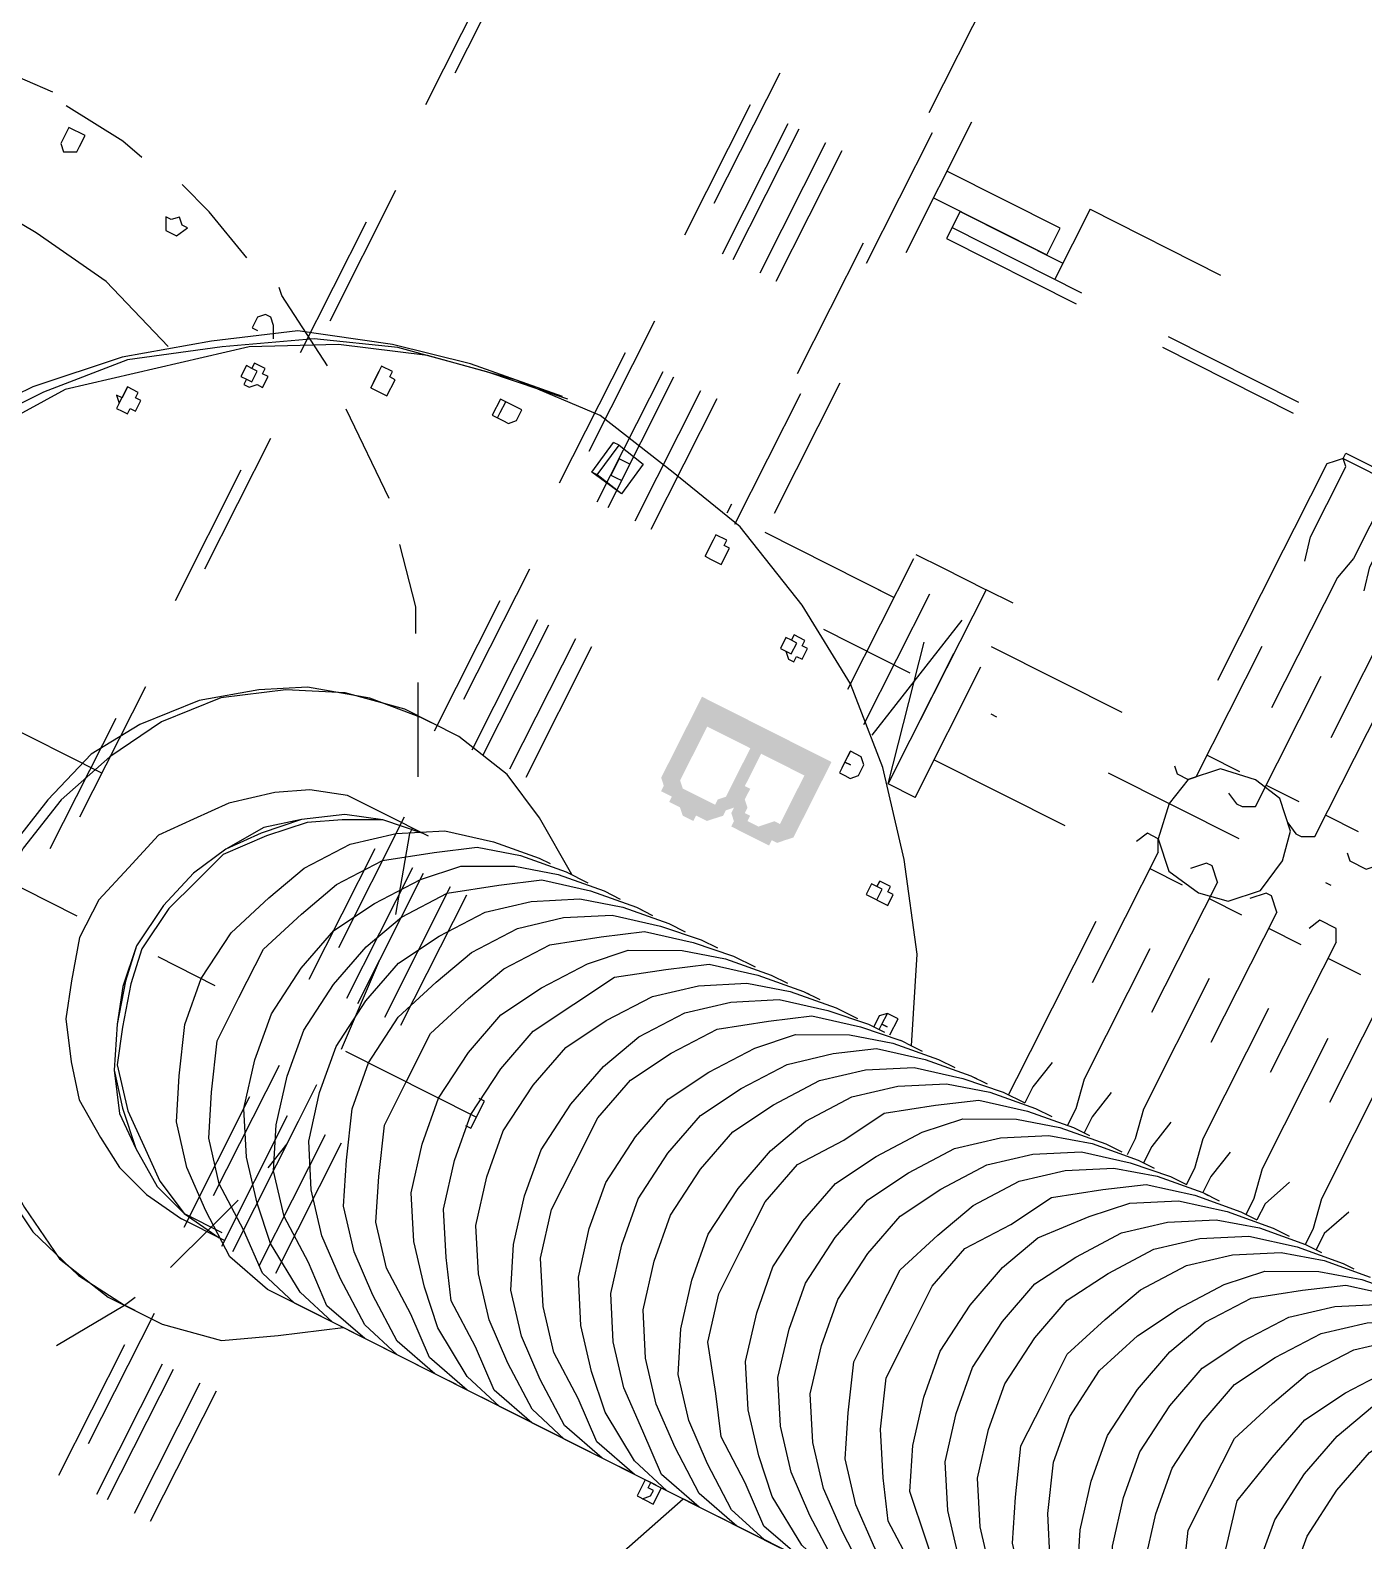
# Model space of a CAD drawing. Header units: metres. Extents: x 0 to 547597, y 0 to 1844684.
# Drawn here: x 543437.15 to 543438.062, y 1844542.806 to 1844543.84 of the extents above; entities that cross this region are included whole.
import ezdxf

# ---------------------------------------------------------------- set-up
doc = ezdxf.new("R2010")
doc.units = ezdxf.units.M
doc.linetypes.add('DASHED', pattern=[0.75, 0.5, -0.25])
doc.layers.add('5_Thep', color=4, linetype='Continuous')
doc.layers.add('TB220kVtuonglai', color=8, linetype='DASHED')

# ---------------------------------------------------------------- blocks, each defined once
blk = doc.blocks.new('MBA220-MB')
h = blk.add_hatch(color=1)
edge = h.paths.add_edge_path()
edge.add_line((-231.4, 1401.1), (-272.8, 1401.1))
edge.add_line((-272.8, 1401.1), (-272.8, 1301.9))
edge.add_line((-272.8, 1301.9), (-219, 1301.9))
edge.add_line((-219, 1301.9), (-214.9, 1301.9))
edge.add_line((-214.9, 1301.9), (-210.8, 1301.9))
edge.add_line((-210.8, 1301.9), (-206.6, 1306))
edge.add_line((-206.6, 1306), (-202.5, 1306))
edge.add_line((-202.5, 1306), (-202.5, 1310.1))
edge.add_line((-202.5, 1310.1), (-202.5, 1314.3))
edge.add_line((-202.5, 1314.3), (-256.2, 1314.3))
edge.add_line((-256.2, 1314.3), (-256.2, 1347.3))
edge.add_line((-256.2, 1347.3), (-202.5, 1347.3))
edge.add_line((-202.5, 1347.3), (-206.6, 1351.5))
edge.add_line((-206.6, 1351.5), (-210.8, 1351.5))
edge.add_line((-210.8, 1351.5), (-214.9, 1355.6))
edge.add_line((-214.9, 1355.6), (-210.8, 1355.6))
edge.add_line((-210.8, 1355.6), (-256.2, 1355.6))
edge.add_line((-256.2, 1355.6), (-256.2, 1388.7))
edge.add_line((-256.2, 1388.7), (-202.5, 1388.7))
edge.add_line((-202.5, 1388.7), (-206.6, 1388.7))
edge.add_line((-206.6, 1388.7), (-206.6, 1392.8))
edge.add_line((-206.6, 1392.8), (-210.8, 1396.9))
edge.add_line((-210.8, 1396.9), (-214.9, 1401.1))
edge.add_line((-214.9, 1401.1), (-223.2, 1401.1))
edge.add_line((-223.2, 1401.1), (-227.3, 1401.1))
for points in [[(-202.5, 1388.7), (-235.6, 1388.7), (-231.4, 1388.7), (-227.3, 1388.7), (-219, 1388.7), (-219, 1384.5), (-214.9, 1380.4), (-210.8, 1376.3), (-210.8, 1372.1), (-210.8, 1368), (-214.9, 1368), (-214.9, 1363.9), (-219, 1363.9), (-223.2, 1359.7), (-231.4, 1359.7), (-231.4, 1355.6), (-256.2, 1355.6), (-210.8, 1355.6), (-206.6, 1359.7), (-202.5, 1359.7), (-202.5, 1363.9), (-202.5, 1368), (-202.5, 1376.3), (-202.5, 1384.5)], [(-202.5, 1347.3), (-231.4, 1347.3), (-219, 1347.3), (-214.9, 1343.2), (-210.8, 1343.2), (-210.8, 1339.1), (-210.8, 1334.9), (-210.8, 1330.8), (-210.8, 1322.5), (-210.8, 1318.4), (-214.9, 1314.3), (-219, 1314.3), (-223.2, 1314.3), (-256.2, 1314.3), (-202.5, 1314.3), (-198.4, 1314.3), (-198.4, 1322.5), (-194.2, 1326.7), (-194.2, 1334.9), (-198.4, 1334.9), (-198.4, 1343.2)]]:
    blk.add_hatch(color=1).paths.add_polyline_path(points)
at = {"color": 1}
for points in [[(-619.9, 1620.1), (-619.9, 2835.2), (-615.8, 2835.2)], [(-619.9, 1620.1), (-619.9, 2835.2), (-615.8, 2835.2)], [(-615.8, 1620.1), (-615.8, 2835.2)], [(-615.8, 1620.1), (-615.8, 2835.2)], [(223.2, 2095.4), (223.2, 2062.3), (214.9, 2033.4), (194.2, 2004.5), (173.6, 1979.7), (148.8, 1959), (119.9, 1942.5), (86.8, 1934.2), (53.7, 1930.1), (16.5, 1934.2), (-16.5, 1942.5), (-45.5, 1959), (-74.4, 1979.7), (-95.1, 2004.5), (-111.6, 2033.4), (-119.9, 2062.3), (-124, 2095.4)], [(223.2, 2070.6), (223.2, 2037.5), (214.9, 2004.5), (194.2, 1979.7), (173.6, 1950.8), (148.8, 1930.1), (119.9, 1917.7), (86.8, 1909.4), (53.7, 1905.3), (16.5, 1909.4), (-16.5, 1917.7), (-45.5, 1930.1), (-74.4, 1950.8), (-95.1, 1979.7), (-111.6, 2004.5), (-119.9, 2037.5), (-124, 2070.6)], [(223.2, 2045.8), (223.2, 2012.7), (214.9, 1983.8), (194.2, 1950.8), (173.6, 1930.1), (148.8, 1909.4), (119.9, 1892.9), (86.8, 1884.6), (53.7, 1876.4), (16.5, 1884.6), (-16.5, 1892.9), (-45.5, 1909.4), (-74.4, 1930.1), (-95.1, 1950.8), (-111.6, 1983.8), (-119.9, 2012.7), (-124, 2045.8)], [(223.2, 2016.9), (223.2, 1983.8), (214.9, 1954.9), (194.2, 1926), (173.6, 1901.2), (148.8, 1880.5), (119.9, 1868.1), (86.8, 1855.7), (53.7, 1855.7), (16.5, 1855.7), (-16.5, 1868.1), (-45.5, 1880.5), (-74.4, 1901.2), (-95.1, 1926), (-111.6, 1954.9), (-119.9, 1983.8), (-124, 2016.9)], [(223.2, 1996.2), (223.2, 1963.2), (214.9, 1930.1), (194.2, 1901.2), (173.6, 1876.4), (148.8, 1855.7), (119.9, 1839.2), (86.8, 1830.9), (53.7, 1826.8), (16.5, 1830.9), (-16.5, 1839.2), (-45.5, 1855.7), (-74.4, 1876.4), (-95.1, 1901.2), (-111.6, 1930.1), (-119.9, 1963.2), (-124, 1996.2)], [(223.2, 1967.3), (223.2, 1934.2), (214.9, 1905.3), (194.2, 1876.4), (173.6, 1851.6), (148.8, 1830.9), (119.9, 1814.4), (86.8, 1806.1), (53.7, 1802), (16.5, 1806.1), (-16.5, 1814.4), (-45.5, 1830.9), (-74.4, 1851.6), (-95.1, 1876.4), (-111.6, 1905.3), (-119.9, 1934.2), (-124, 1967.3)], [(223.2, 1942.5), (223.2, 1909.4), (214.9, 1876.4), (194.2, 1851.6), (173.6, 1822.6), (148.8, 1802), (119.9, 1789.6), (86.8, 1781.3), (53.7, 1777.2), (16.5, 1781.3), (-16.5, 1789.6), (-45.5, 1802), (-74.4, 1822.6), (-95.1, 1851.6), (-111.6, 1876.4), (-119.9, 1909.4), (-124, 1942.5)], [(223.2, 1917.7), (223.2, 1884.6), (214.9, 1855.7), (194.2, 1822.6), (173.6, 1802), (148.8, 1781.3), (119.9, 1764.8), (86.8, 1752.4), (53.7, 1748.2), (16.5, 1752.4), (-16.5, 1764.8), (-45.5, 1781.3), (-74.4, 1802), (-95.1, 1822.6), (-111.6, 1855.7), (-119.9, 1884.6), (-124, 1917.7)], [(223.2, 1888.8), (223.2, 1855.7), (214.9, 1826.8), (194.2, 1797.8), (173.6, 1773), (148.8, 1752.4), (119.9, 1740), (86.8, 1727.6), (53.7, 1727.6), (16.5, 1727.6), (-16.5, 1740), (-45.5, 1752.4), (-74.4, 1773), (-95.1, 1797.8), (-111.6, 1826.8), (-119.9, 1855.7), (-124, 1888.8)], [(-124, 1868.1), (-124, 1876.4)], [(-124, 1868.1), (-124, 1868.1)], [(223.2, 1868.1), (223.2, 1835), (214.9, 1802), (194.2, 1773), (173.6, 1748.2), (148.8, 1727.6), (119.9, 1711), (86.8, 1702.8), (53.7, 1698.6), (16.5, 1702.8), (-16.5, 1711), (-45.5, 1727.6), (-74.4, 1748.2), (-95.1, 1773), (-111.6, 1802), (-119.9, 1835), (-124, 1868.1)], [(-318.2, 1855.7), (-157.1, 1855.7), (-136.4, 1847.4), (-124, 1847.4)], [(-124, 1839.2), (-124, 1851.6)], [(-124, 1839.2), (-124, 1843.3)], [(-124, 1839.2), (-136.4, 1839.2), (-157.1, 1835), (-318.2, 1835)], [(223.2, 1839.2), (223.2, 1806.1), (214.9, 1777.2), (194.2, 1748.2), (173.6, 1723.4), (148.8, 1702.8), (119.9, 1686.2), (86.8, 1678), (53.7, 1673.8), (16.5, 1678), (-16.5, 1686.2), (-45.5, 1702.8), (-74.4, 1723.4), (-95.1, 1748.2), (-111.6, 1777.2), (-119.9, 1806.1), (-124, 1839.2)], [(-124, 1814.4), (-124, 1826.8)], [(-318.2, 1810.2), (-157.1, 1810.2), (-136.4, 1802), (-124, 1802)], [(-318.2, 1810.2), (-157.1, 1810.2), (-136.4, 1802), (-124, 1802)], [(-124, 1814.4), (-124, 1814.4)], [(223.2, 1814.4), (223.2, 1781.3), (214.9, 1748.2), (194.2, 1719.3), (173.6, 1698.6), (148.8, 1673.8), (119.9, 1661.4), (86.8, 1653.2), (53.7, 1649), (16.5, 1653.2), (-16.5, 1661.4), (-45.5, 1673.8), (-74.4, 1698.6), (-95.1, 1719.3), (-111.6, 1748.2), (-119.9, 1781.3), (-124, 1814.4)], [(-124, 1789.6), (-124, 1802)], [(-124, 1793.7), (-136.4, 1793.7), (-157.1, 1789.6), (-318.2, 1789.6)], [(-124, 1793.7), (-136.4, 1793.7), (-157.1, 1789.6), (-318.2, 1789.6)], [(-305.8, 1764.8), (-305.8, 1789.6)], [(-305.8, 1764.8), (-305.8, 1789.6)], [(-124, 1789.6), (-124, 1793.7)], [(223.2, 1789.6), (223.2, 1756.5), (214.9, 1723.4), (194.2, 1698.6), (173.6, 1669.7), (148.8, 1653.2), (119.9, 1636.6), (86.8, 1624.2), (53.7, 1624.2), (16.5, 1624.2), (-16.5, 1632.5), (-45.5, 1653.2), (-74.4, 1669.7), (-95.1, 1698.6), (-111.6, 1723.4), (-119.9, 1756.5), (-124, 1789.6)], [(-124, 1760.6), (-124, 1773)], [(-607.5, 1748.2), (-557.9, 1748.2), (-541.4, 1744.1), (-376.1, 1744.1), (-372, 1748.2), (-372, 1760.6), (-376.1, 1764.8), (-541.4, 1764.8), (-557.9, 1760.6), (-607.5, 1760.6), (-611.7, 1756.5), (-615.8, 1752.4), (-611.7, 1748.2), (-607.5, 1748.2)], [(-607.5, 1748.2), (-557.9, 1748.2), (-541.4, 1744.1), (-376.1, 1744.1), (-372, 1748.2), (-372, 1760.6), (-376.1, 1764.8), (-541.4, 1764.8), (-557.9, 1760.6), (-607.5, 1760.6), (-611.7, 1756.5), (-615.8, 1752.4), (-611.7, 1748.2), (-607.5, 1748.2)], [(-318.2, 1764.8), (-326.5, 1760.6), (-326.5, 1748.2), (-318.2, 1744.1)], [(-318.2, 1764.8), (-326.5, 1760.6), (-326.5, 1748.2), (-318.2, 1744.1)], [(-318.2, 1764.8), (-157.1, 1764.8), (-136.4, 1760.6), (-124, 1760.6)], [(-318.2, 1764.8), (-157.1, 1764.8), (-136.4, 1760.6), (-124, 1760.6)], [(-124, 1760.6), (-124, 1764.8)], [(223.2, 1760.6), (223.2, 1727.6), (214.9, 1698.6), (194.2, 1669.7), (173.6, 1644.9), (148.8, 1624.2), (119.9, 1611.8), (86.8, 1599.5), (53.7, 1599.5), (16.5, 1599.5), (-16.5, 1611.8), (-45.5, 1624.2), (-74.4, 1644.9), (-95.1, 1669.7), (-111.6, 1698.6), (-119.9, 1727.6), (-124, 1760.6)], [(-124, 1748.2), (-136.4, 1748.2), (-157.1, 1744.1), (-318.2, 1744.1)], [(-124, 1748.2), (-136.4, 1748.2), (-157.1, 1744.1), (-318.2, 1744.1)], [(-124, 1735.8), (-124, 1748.2)], [(-392.6, 1719.3), (-392.6, 1744.1)], [(-392.6, 1719.3), (-392.6, 1744.1)], [(-351.3, 1740), (-351.3, 1744.1)], [(-305.8, 1719.3), (-305.8, 1744.1)], [(-305.8, 1719.3), (-305.8, 1744.1)], [(-124, 1735.8), (-124, 1740)], [(223.2, 1735.8), (223.2, 1706.9), (214.9, 1673.8), (194.2, 1644.9), (173.6, 1620.1), (148.8, 1599.5), (119.9, 1582.9), (86.8, 1574.7), (53.7, 1570.5), (16.5, 1574.7), (-16.5, 1582.9), (-45.5, 1599.5), (-74.4, 1620.1), (-95.1, 1644.9), (-111.6, 1673.8), (-119.9, 1706.9), (-124, 1735.8)], [(-607.5, 1702.8), (-557.9, 1702.8), (-541.4, 1698.6), (-376.1, 1698.6), (-372, 1706.9), (-372, 1711), (-376.1, 1719.3), (-541.4, 1719.3), (-557.9, 1715.2), (-607.5, 1715.2), (-611.7, 1711), (-615.8, 1706.9), (-611.7, 1706.9), (-607.5, 1702.8)], [(-607.5, 1702.8), (-557.9, 1702.8), (-541.4, 1698.6), (-376.1, 1698.6), (-372, 1706.9), (-372, 1711), (-376.1, 1719.3), (-541.4, 1719.3), (-557.9, 1715.2), (-607.5, 1715.2), (-611.7, 1711), (-615.8, 1706.9), (-611.7, 1706.9), (-607.5, 1702.8)], [(-318.2, 1719.3), (-326.5, 1711), (-326.5, 1706.9), (-318.2, 1698.6)], [(-318.2, 1719.3), (-326.5, 1711), (-326.5, 1706.9), (-318.2, 1698.6)], [(-318.2, 1719.3), (-157.1, 1719.3), (-136.4, 1715.2), (-124, 1715.2)], [(-318.2, 1719.3), (-157.1, 1719.3), (-136.4, 1715.2), (-124, 1715.2)], [(-124, 1711), (-124, 1723.4)], [(-305.8, 1665.6), (-310, 1686.2), (-326.5, 1702.8), (-351.3, 1706.9), (-372, 1702.8), (-388.5, 1686.2), (-392.6, 1665.6), (-388.5, 1640.8), (-372, 1624.2), (-351.3, 1620.1), (-326.5, 1624.2), (-310, 1640.8), (-305.8, 1665.6)], [(-124, 1711), (-124, 1715.2)], [(223.2, 1711), (223.2, 1678), (214.9, 1649), (194.2, 1620.1), (173.6, 1595.3), (148.8, 1574.7), (119.9, 1558.1), (86.8, 1549.9), (53.7, 1545.7), (16.5, 1549.9), (-16.5, 1558.1), (-45.5, 1574.7), (-74.4, 1595.3), (-95.1, 1620.1), (-111.6, 1649), (-119.9, 1678), (-124, 1711)], [(-392.6, 1673.8), (-392.6, 1698.6)], [(-392.6, 1673.8), (-392.6, 1698.6)], [(-124, 1702.8), (-136.4, 1702.8), (-157.1, 1698.6), (-318.2, 1698.6)], [(-124, 1702.8), (-136.4, 1702.8), (-157.1, 1698.6), (-318.2, 1698.6)], [(-305.8, 1673.8), (-305.8, 1698.6)], [(-305.8, 1673.8), (-305.8, 1698.6)], [(-124, 1686.2), (-124, 1698.6)], [(-124, 1686.2), (-124, 1686.2)], [(223.2, 1686.2), (223.2, 1653.2), (214.9, 1624.2), (194.2, 1591.2), (173.6, 1570.5), (148.8, 1549.9), (119.9, 1533.3), (86.8, 1525.1), (53.7, 1520.9), (16.5, 1525.1), (-16.5, 1533.3), (-45.5, 1549.9), (-74.4, 1570.5), (-95.1, 1591.2), (-111.6, 1624.2), (-119.9, 1653.2), (-124, 1686.2)], [(-607.5, 1657.3), (-557.9, 1657.3), (-541.4, 1653.2), (-376.1, 1653.2), (-372, 1661.4), (-372, 1665.6), (-376.1, 1673.8), (-541.4, 1673.8), (-557.9, 1669.7), (-607.5, 1669.7), (-611.7, 1665.6), (-615.8, 1665.6), (-611.7, 1661.4), (-607.5, 1657.3)], [(-607.5, 1657.3), (-557.9, 1657.3), (-541.4, 1653.2), (-376.1, 1653.2), (-372, 1661.4), (-372, 1665.6), (-376.1, 1673.8), (-541.4, 1673.8), (-557.9, 1669.7), (-607.5, 1669.7), (-611.7, 1665.6), (-615.8, 1665.6), (-611.7, 1661.4), (-607.5, 1657.3)], [(-351.3, 1673.8), (-351.3, 1549.9)], [(-318.2, 1673.8), (-326.5, 1665.6), (-326.5, 1661.4), (-318.2, 1653.2)], [(-318.2, 1673.8), (-326.5, 1665.6), (-326.5, 1661.4), (-318.2, 1653.2)], [(-318.2, 1673.8), (-157.1, 1673.8), (-136.4, 1669.7), (-124, 1669.7)], [(-318.2, 1673.8), (-157.1, 1673.8), (-136.4, 1669.7), (-124, 1669.7)], [(-124, 1661.4), (-124, 1673.8)], [(-124, 1661.4), (-124, 1665.6)], [(-124, 1657.3), (-136.4, 1657.3), (-157.1, 1653.2), (-318.2, 1653.2)], [(-124, 1657.3), (-136.4, 1657.3), (-157.1, 1653.2), (-318.2, 1653.2)], [(223.2, 1661.4), (223.2, 1628.4), (214.9, 1595.3), (194.2, 1570.5), (173.6, 1541.6), (148.8, 1525.1), (119.9, 1504.4), (86.8, 1496.1), (53.7, 1496.1), (16.5, 1496.1), (-16.5, 1504.4), (-45.5, 1525.1), (-74.4, 1541.6), (-95.1, 1570.5), (-111.6, 1595.3), (-119.9, 1628.4), (-124, 1661.4)], [(-392.6, 1628.4), (-392.6, 1653.2)], [(-392.6, 1628.4), (-392.6, 1653.2)], [(-305.8, 1628.4), (-305.8, 1653.2)], [(-305.8, 1628.4), (-305.8, 1653.2)], [(-124, 1632.5), (-124, 1644.9)], [(-124, 1632.5), (-124, 1636.6)], [(-607.5, 1611.8), (-557.9, 1611.8), (-541.4, 1611.8), (-376.1, 1611.8), (-372, 1616), (-372, 1624.2), (-376.1, 1628.4), (-541.4, 1628.4), (-557.9, 1624.2), (-607.5, 1624.2), (-611.7, 1624.2), (-615.8, 1620.1), (-611.7, 1616), (-607.5, 1611.8)], [(-607.5, 1611.8), (-557.9, 1611.8), (-541.4, 1611.8), (-376.1, 1611.8), (-372, 1616), (-372, 1624.2), (-376.1, 1628.4), (-541.4, 1628.4), (-557.9, 1624.2), (-607.5, 1624.2), (-611.7, 1624.2), (-615.8, 1620.1), (-611.7, 1616), (-607.5, 1611.8)], [(-318.2, 1628.4), (-326.5, 1624.2), (-326.5, 1616), (-318.2, 1611.8)], [(-318.2, 1628.4), (-326.5, 1624.2), (-326.5, 1616), (-318.2, 1611.8)], [(-318.2, 1628.4), (-157.1, 1628.4), (-136.4, 1624.2), (-124, 1624.2)], [(-318.2, 1628.4), (-157.1, 1628.4), (-136.4, 1624.2), (-124, 1624.2)], [(223.2, 1632.5), (223.2, 1599.5), (214.9, 1570.5), (194.2, 1541.6), (173.6, 1516.8), (148.8, 1496.1), (119.9, 1483.7), (86.8, 1475.5), (53.7, 1471.3), (16.5, 1475.5), (-16.5, 1483.7), (-45.5, 1496.1), (-74.4, 1516.8), (-95.1, 1541.6), (-111.6, 1570.5), (-119.9, 1599.5), (-124, 1632.5)], [(-124, 1607.7), (-124, 1624.2)], [(-615.8, 1620.1), (-619.9, 1620.1)], [(-615.8, 1620.1), (-619.9, 1620.1)], [(-392.6, 1463.1), (-392.6, 1611.8)], [(-392.6, 1463.1), (-392.6, 1611.8)], [(-124, 1611.8), (-136.4, 1611.8), (-157.1, 1611.8), (-318.2, 1611.8)], [(-124, 1611.8), (-136.4, 1611.8), (-157.1, 1611.8), (-318.2, 1611.8)], [(-305.8, 1463.1), (-305.8, 1611.8)], [(-305.8, 1463.1), (-305.8, 1611.8)], [(-124, 1607.7), (-124, 1611.8)], [(223.2, 1607.7), (223.2, 1578.8), (214.9, 1545.7), (194.2, 1516.8), (173.6, 1492), (148.8, 1471.3), (119.9, 1454.8), (86.8, 1446.5), (53.7, 1442.4), (16.5, 1446.5), (-16.5, 1454.8), (-45.5, 1471.3), (-74.4, 1492), (-95.1, 1516.8), (-111.6, 1545.7), (-119.9, 1578.8), (-124, 1607.7)], [(223.2, 1537.5), (223.2, 1611.8)], [(223.2, 1537.5), (223.2, 1611.8)], [(-636.5, 1475.5), (-636.5, 1599.5)], [(-628.2, 1475.5), (-628.2, 1599.5)], [(-124, 1582.9), (-124, 1595.3)], [(223.2, 1595.3), (223.2, 1582.9)], [(-124, 1582.9), (-124, 1587.1)], [(223.2, 1582.9), (223.2, 1549.9), (214.9, 1516.8), (194.2, 1492), (173.6, 1467.2), (148.8, 1446.5), (119.9, 1430), (86.8, 1421.7), (53.7, 1417.6), (16.5, 1421.7), (-16.5, 1430), (-45.5, 1446.5), (-74.4, 1467.2), (-95.1, 1492), (-111.6, 1516.8), (-119.9, 1549.9), (-124, 1582.9)], [(-124, 1558.1), (-124, 1570.5)], [(223.2, 1570.5), (223.2, 1558.1)], [(-124, 1558.1), (-124, 1558.1)], [(223.2, 1558.1), (223.2, 1525.1), (214.9, 1496.1), (194.2, 1463.1), (173.6, 1442.4), (148.8, 1421.7), (119.9, 1405.2), (86.8, 1396.9), (53.7, 1392.8), (16.5, 1396.9), (-16.5, 1405.2), (-45.5, 1421.7), (-74.4, 1442.4), (-95.1, 1463.1), (-111.6, 1496.1), (-119.9, 1525.1), (-124, 1558.1)], [(-690.2, 1388.7), (-690.2, 1545.7)], [(-124, 1533.3), (-124, 1545.7)], [(223.2, 1545.7), (223.2, 1529.2)], [(-124, 1537.5), (-181.8, 1512.7), (-235.6, 1475.5), (-285.2, 1434.1), (-326.5, 1388.7), (-359.6, 1334.9), (-388.5, 1272.9), (-400.9, 1215.1), (-413.3, 1153.1), (-409.2, 1091.1), (-396.8, 1029.1), (-376.1, 971.2), (-347.2, 917.5), (-305.8, 867.9), (-264.5, 818.3), (-210.8, 781.1), (-157.1, 752.2), (-95.1, 727.4), (-28.9, 706.7), (33.1, 702.6)], [(-124, 1533.3), (-124, 1529.2)], [(66.1, 702.6), (132.3, 706.7), (198.4, 727.4), (256.2, 752.2), (314.1, 781.1), (367.8, 818.3), (413.3, 867.9), (446.4, 917.5), (479.4, 971.2), (500.1, 1029.1), (512.5, 1091.1), (512.5, 1153.1), (504.2, 1215.1), (491.8, 1272.9), (462.9, 1334.9), (429.8, 1388.7), (388.5, 1434.1), (338.9, 1475.5), (285.2, 1512.7), (223.2, 1537.5)], [(-124, 1520.9), (-136.4, 1520.9), (-136.4, 1512.7), (-132.3, 1508.5), (-124, 1508.5)], [(223.2, 1529.2), (223.2, 1500.3), (214.9, 1467.2), (194.2, 1442.4), (173.6, 1413.5), (148.8, 1392.8), (119.9, 1376.3), (86.8, 1368), (53.7, 1368), (16.5, 1368), (-16.5, 1376.3), (-45.5, 1392.8), (-74.4, 1413.5), (-95.1, 1442.4), (-111.6, 1467.2), (-119.9, 1500.3), (-124, 1529.2)], [(223.2, 1508.5), (235.6, 1508.5), (235.6, 1520.9), (223.2, 1520.9)], [(-124, 1512.7), (-128.1, 1512.7), (-128.1, 1516.8), (-128.1, 1516.8), (-128.1, 1512.7), (-136.4, 1512.7)], [(-124, 1512.7), (-128.1, 1512.7), (-128.1, 1516.8), (-128.1, 1516.8), (-128.1, 1512.7), (-136.4, 1512.7)], [(-124, 1504.4), (-124, 1516.8)], [(235.6, 1512.7), (235.6, 1512.7), (231.4, 1516.8), (227.3, 1516.8), (227.3, 1512.7), (223.2, 1512.7)], [(235.6, 1512.7), (235.6, 1512.7), (231.4, 1516.8), (227.3, 1516.8), (227.3, 1512.7), (223.2, 1512.7)], [(223.2, 1516.8), (223.2, 1504.4)], [(-124, 1504.4), (-124, 1508.5)], [(223.2, 1504.4), (223.2, 1475.5), (214.9, 1442.4), (194.2, 1413.5), (173.6, 1388.7), (148.8, 1368), (119.9, 1355.6), (86.8, 1347.3), (53.7, 1343.2), (16.5, 1347.3), (-16.5, 1355.6), (-45.5, 1368), (-74.4, 1388.7), (-95.1, 1413.5), (-111.6, 1442.4), (-119.9, 1475.5), (-124, 1504.4)], [(-124, 1479.6), (-124, 1496.1)], [(223.2, 1496.1), (223.2, 1479.6)], [(-351.3, 1483.7), (-351.3, 1487.9)], [(-202.5, 1475.5), (-202.5, 1475.5), (-202.5, 1475.5), (-202.5, 1479.6), (-210.8, 1479.6), (-210.8, 1475.5), (-214.9, 1475.5), (-214.9, 1467.2), (-210.8, 1467.2), (-210.8, 1463.1), (-202.5, 1463.1), (-202.5, 1467.2), (-202.5, 1467.2), (-202.5, 1475.5)], [(-124, 1479.6), (-124, 1483.7)], [(223.2, 1479.6), (223.2, 1446.5), (214.9, 1417.6), (194.2, 1388.7), (173.6, 1363.9), (148.8, 1343.2), (119.9, 1326.7), (86.8, 1318.4), (53.7, 1314.3), (16.5, 1318.4), (-16.5, 1326.7), (-45.5, 1343.2), (-74.4, 1363.9), (-95.1, 1388.7), (-111.6, 1417.6), (-119.9, 1446.5), (-124, 1479.6)], [(-202.5, 1467.2), (-202.5, 1467.2), (-202.5, 1471.3), (-210.8, 1471.3), (-210.8, 1467.2), (-214.9, 1467.2)], [(-202.5, 1467.2), (-202.5, 1467.2), (-202.5, 1471.3), (-210.8, 1471.3), (-210.8, 1467.2), (-214.9, 1467.2)], [(-276.9, 1463.1), (-276.9, 1442.4), (-425.7, 1442.4)], [(-276.9, 1463.1), (-425.7, 1463.1), (-425.7, 1442.4), (-276.9, 1442.4)], [(-276.9, 1463.1), (-276.9, 1442.4), (-425.7, 1442.4)], [(-276.9, 1463.1), (-425.7, 1463.1), (-425.7, 1442.4), (-276.9, 1442.4)], [(-124, 1454.8), (-124, 1467.2)], [(-124, 1454.8), (-124, 1458.9)], [(223.2, 1467.2), (223.2, 1454.8)], [(223.2, 1454.8), (223.2, 1421.7), (214.9, 1388.7), (194.2, 1363.9), (173.6, 1334.9), (148.8, 1318.4), (119.9, 1301.9), (86.8, 1293.6), (53.7, 1289.5), (16.5, 1293.6), (-16.5, 1301.9), (-45.5, 1318.4), (-74.4, 1334.9), (-95.1, 1363.9), (-111.6, 1388.7), (-119.9, 1421.7), (-124, 1454.8)], [(-301.7, 1417.6), (-425.7, 1442.4)], [(-305.8, 1409.3), (-425.7, 1409.3), (-425.7, 1442.4), (-276.9, 1442.4), (-425.7, 1409.3)], [(-301.7, 1417.6), (-425.7, 1442.4)], [(-305.8, 1409.3), (-425.7, 1409.3), (-425.7, 1442.4), (-276.9, 1442.4), (-425.7, 1409.3)], [(-124, 1430), (-124, 1442.4)], [(223.2, 1442.4), (223.2, 1430)], [(-124, 1430), (-124, 1430)], [(223.2, 1430), (223.2, 1396.9), (214.9, 1368), (194.2, 1334.9), (173.6, 1314.3), (148.8, 1293.6), (119.9, 1277.1), (86.8, 1268.8), (53.7, 1264.7), (16.5, 1268.8), (-16.5, 1277.1), (-45.5, 1293.6), (-74.4, 1314.3), (-95.1, 1334.9), (-111.6, 1368), (-119.9, 1396.9), (-124, 1430)], [(-351.3, 1421.7), (-351.3, 1355.6)], [(-268.6, 1413.5), (-268.6, 1417.6), (-272.8, 1421.7), (-281, 1421.7), (-285.2, 1417.6), (-285.2, 1409.3), (-281, 1409.3), (-281, 1409.3), (-272.8, 1409.3), (-268.6, 1409.3), (-268.6, 1413.5)], [(-124, 1401.1), (-124, 1417.6)], [(223.2, 1417.6), (223.2, 1401.1)], [(-636.5, 1310.1), (-636.5, 1409.3)], [(-628.2, 1310.1), (-628.2, 1409.3)], [(-425.7, 1388.7), (-425.7, 1409.3)], [(-425.7, 1388.7), (-425.7, 1409.3)], [(-272.8, 1409.3), (-276.9, 1409.3), (-276.9, 1413.5), (-276.9, 1413.5), (-276.9, 1409.3), (-285.2, 1409.3)], [(-272.8, 1409.3), (-276.9, 1409.3), (-276.9, 1413.5), (-276.9, 1413.5), (-276.9, 1409.3), (-285.2, 1409.3)], [(-124, 1401.1), (-124, 1405.2)], [(223.2, 1401.1), (223.2, 1372.1), (214.9, 1339.1), (194.2, 1314.3), (173.6, 1285.3), (148.8, 1264.7), (119.9, 1252.3), (86.8, 1239.9), (53.7, 1239.9), (16.5, 1239.9), (-16.5, 1252.3), (-45.5, 1264.7), (-74.4, 1285.3), (-95.1, 1314.3), (-111.6, 1339.1), (-119.9, 1372.1), (-124, 1401.1)], [(-690.2, 1388.7), (-636.5, 1388.7)], [(-648.9, 1310.1), (-648.9, 1388.7)], [(-322.4, 1388.7), (-425.7, 1388.7)], [(-322.4, 1388.7), (-425.7, 1388.7)], [(-392.6, 1368), (-392.6, 1388.7)], [(-392.6, 1289.5), (-392.6, 1388.7)], [(-124, 1376.3), (-124, 1388.7)], [(223.2, 1388.7), (223.2, 1376.3)], [(-648.9, 1289.5), (-648.9, 1376.3), (-669.5, 1376.3), (-669.5, 1289.5)], [(-124, 1376.3), (-124, 1380.4)], [(223.2, 1376.3), (223.2, 1347.3), (214.9, 1314.3), (194.2, 1285.3), (173.6, 1260.5), (148.8, 1239.9), (119.9, 1227.5), (86.8, 1215.1), (53.7, 1211), (16.5, 1215.1), (-16.5, 1227.5), (-45.5, 1239.9), (-74.4, 1260.5), (-95.1, 1285.3), (-111.6, 1314.3), (-119.9, 1347.3), (-124, 1376.3)], [(-124, 1351.5), (-124, 1363.9)], [(-124, 1351.5), (-124, 1355.6)], [(223.2, 1363.9), (223.2, 1351.5)], [(-322.4, 1347.3), (-326.5, 1347.3), (-326.5, 1351.5), (-334.8, 1351.5), (-334.8, 1347.3), (-338.9, 1347.3), (-338.9, 1339.1), (-334.8, 1339.1), (-334.8, 1334.9), (-326.5, 1334.9), (-326.5, 1339.1), (-322.4, 1343.2), (-322.4, 1347.3)], [(223.2, 1351.5), (223.2, 1318.4), (214.9, 1289.5), (194.2, 1260.5), (173.6, 1235.8), (148.8, 1215.1), (119.9, 1198.6), (86.8, 1190.3), (53.7, 1186.2), (16.5, 1190.3), (-16.5, 1198.6), (-45.5, 1215.1), (-74.4, 1235.8), (-95.1, 1260.5), (-111.6, 1289.5), (-119.9, 1318.4), (-124, 1351.5)], [(-326.5, 1339.1), (-326.5, 1343.2), (-334.8, 1343.2), (-334.8, 1339.1), (-338.9, 1339.1)], [(-326.5, 1339.1), (-326.5, 1343.2), (-334.8, 1343.2), (-334.8, 1339.1), (-338.9, 1339.1)], [(-124, 1326.7), (-124, 1339.1)], [(223.2, 1339.1), (223.2, 1326.7)], [(-124, 1326.7), (-124, 1330.8)], [(223.2, 1326.7), (223.2, 1293.6), (214.9, 1260.5), (194.2, 1235.8), (173.6, 1206.8), (148.8, 1186.2), (119.9, 1173.8), (86.8, 1165.5), (53.7, 1161.4), (16.5, 1165.5), (-16.5, 1173.8), (-45.5, 1186.2), (-74.4, 1206.8), (-95.1, 1235.8), (-111.6, 1260.5), (-119.9, 1293.6), (-124, 1326.7)], [(-124, 1301.9), (-124, 1314.3)], [(223.2, 1314.3), (223.2, 1301.9)], [(-648.9, 1310.1), (-628.2, 1310.1)], [(-124, 1301.9), (-124, 1301.9)], [(223.2, 1301.9), (223.2, 1268.8), (214.9, 1239.9), (194.2, 1206.8), (173.6, 1186.2), (148.8, 1165.5), (119.9, 1149), (86.8, 1140.7), (53.7, 1136.6), (16.5, 1140.7), (-16.5, 1149), (-45.5, 1165.5), (-74.4, 1186.2), (-95.1, 1206.8), (-111.6, 1239.9), (-119.9, 1268.8), (-124, 1301.9)], [(62, 1289.5), (62, 1293.6), (41.3, 1293.6), (41.3, 1289.5)], [(53.7, 1293.6), (53.7, 1049.8)], [(-1706.9, 1289.5), (-380.2, 1289.5)], [(-124, 1272.9), (-124, 1289.5)], [(223.2, 1289.5), (223.2, 1272.9)], [(-359.6, 1264.7), (-359.6, 1272.9), (-372, 1272.9), (-372, 1268.8), (-376.1, 1268.8), (-376.1, 1260.5), (-372, 1260.5), (-359.6, 1260.5), (-359.6, 1264.7)], [(-124, 1277.1), (-148.8, 1239.9), (-165.3, 1206.8), (-173.6, 1165.5), (-173.6, 1124.2), (-165.3, 1082.8), (-148.8, 1045.6), (-124, 1008.4), (-90.9, 979.5), (-53.7, 958.8), (-12.4, 942.3), (28.9, 934), (74.4, 934), (115.7, 942.3), (157.1, 958.8), (194.2, 979.5), (223.2, 1008.4), (248, 1045.6), (268.6, 1082.8), (276.9, 1124.2), (276.9, 1165.5), (268.6, 1206.8), (248, 1239.9), (223.2, 1277.1)], [(-124, 1272.9), (-124, 1277.1)], [(223.2, 1272.9), (223.2, 1239.9), (214.9, 1211), (194.2, 1186.2), (173.6, 1157.2), (148.8, 1136.6), (119.9, 1124.2), (86.8, 1111.8), (53.7, 1111.8), (16.5, 1111.8), (-16.5, 1124.2), (-45.5, 1136.6), (-74.4, 1157.2), (-95.1, 1186.2), (-111.6, 1211), (-119.9, 1239.9), (-124, 1272.9)], [(-388.5, 1268.8), (-1591.2, 1268.8)], [(-1599.5, 1260.5), (-392.6, 1260.5)], [(-359.6, 1260.5), (-363.7, 1260.5), (-372, 1260.5), (-372, 1260.5)], [(-359.6, 1260.5), (-363.7, 1260.5), (-372, 1260.5), (-372, 1260.5)], [(-124, 1252.3), (-124, 1260.5)], [(-124, 1252.3), (-124, 1252.3)], [(223.2, 1252.3), (223.2, 1219.2), (214.9, 1186.2), (194.2, 1157.2), (173.6, 1132.4), (148.8, 1111.8), (119.9, 1099.4), (86.8, 1087), (53.7, 1082.8), (16.5, 1087), (-16.5, 1099.4), (-45.5, 1111.8), (-74.4, 1132.4), (-95.1, 1157.2), (-111.6, 1186.2), (-119.9, 1219.2), (-124, 1252.3)], [(223.2, 1260.5), (223.2, 1252.3)], [(-549.7, 1219.2), (-677.8, 1219.2)], [(-359.6, 1219.2), (-487.7, 1219.2)], [(-169.5, 1219.2), (-297.6, 1219.2)], [(20.7, 1219.2), (-107.5, 1219.2)], [(210.8, 1219.2), (82.7, 1219.2)], [(400.9, 1219.2), (272.8, 1219.2)], [(-549.7, 1206.8), (-677.8, 1206.8)], [(-359.6, 1206.8), (-487.7, 1206.8)], [(-169.5, 1206.8), (-297.6, 1206.8)], [(20.7, 1206.8), (-107.5, 1206.8)], [(210.8, 1206.8), (82.7, 1206.8)], [(400.9, 1206.8), (272.8, 1206.8)], [(-400.9, 1173.8), (-396.8, 1194.4), (-372, 1190.3), (-376.1, 1169.6)], [(-372, 1190.3), (-376.1, 1165.5), (-400.9, 1169.6)], [(53.7, 1190.3), (-12.4, 1186.2)], [(-549.7, 1186.2), (-677.8, 1186.2)], [(-359.6, 1186.2), (-487.7, 1186.2)], [(-380.2, 1182), (-380.2, 1186.2), (-384.4, 1186.2), (-392.6, 1186.2), (-392.6, 1186.2), (-392.6, 1186.2), (-392.6, 1182)], [(-380.2, 1182), (-380.2, 1186.2), (-384.4, 1186.2), (-392.6, 1186.2), (-392.6, 1186.2), (-392.6, 1186.2), (-392.6, 1182)], [(-380.2, 1182), (-380.2, 1186.2), (-380.2, 1186.2), (-380.2, 1186.2), (-392.6, 1186.2), (-392.6, 1186.2), (-392.6, 1177.9), (-392.6, 1177.9), (-380.2, 1177.9), (-380.2, 1177.9), (-380.2, 1177.9), (-380.2, 1182)], [(-169.5, 1186.2), (-297.6, 1186.2)], [(20.7, 1186.2), (-107.5, 1186.2)], [(-45.5, 1182), (-99.2, 1165.5), (-103.3, 1165.5)], [(148.8, 1182), (128.1, 1186.2), (82.7, 1186.2)], [(210.8, 1186.2), (82.7, 1186.2)], [(400.9, 1186.2), (272.8, 1186.2)], [(-549.7, 1177.9), (-677.8, 1177.9)], [(-359.6, 1177.9), (-487.7, 1177.9)], [(-376.1, 1169.6), (-400.9, 1173.8), (-400.9, 1169.6)], [(-380.2, 1177.9), (-380.2, 1177.9), (-392.6, 1177.9), (-392.6, 1177.9)], [(-380.2, 1177.9), (-380.2, 1177.9), (-392.6, 1177.9), (-392.6, 1177.9)], [(-376.1, 1169.6), (-376.1, 1165.5)], [(-169.5, 1177.9), (-297.6, 1177.9)], [(20.7, 1177.9), (-107.5, 1177.9)], [(-103.3, 1177.9), (-103.3, 1144.8)], [(-103.3, 1173.8), (-99.2, 1144.8), (-86.8, 1120), (-74.4, 1099.4), (-53.7, 1078.7), (-28.9, 1058), (-4.1, 1049.8), (20.7, 1041.5), (53.7, 1037.4), (78.5, 1041.5), (107.5, 1049.8), (132.3, 1058), (157.1, 1078.7), (173.6, 1099.4), (190.1, 1120), (202.5, 1144.8), (202.5, 1173.8)], [(-103.3, 1173.8), (-99.2, 1144.8), (-90.9, 1120), (-74.4, 1095.2), (-53.7, 1074.6), (-33.1, 1058), (-8.3, 1045.6), (20.7, 1037.4), (53.7, 1033.2), (78.5, 1037.4), (107.5, 1045.6), (136.4, 1058), (157.1, 1074.6), (177.7, 1095.2), (194.2, 1120), (202.5, 1144.8), (206.6, 1173.8)], [(-103.3, 1173.8), (-99.2, 1144.8), (-90.9, 1120), (-74.4, 1095.2), (-57.9, 1074.6), (-33.1, 1058), (-8.3, 1045.6), (20.7, 1037.4), (53.7, 1033.2), (82.7, 1037.4), (107.5, 1045.6), (136.4, 1058), (161.2, 1074.6), (177.7, 1095.2), (194.2, 1120), (202.5, 1144.8), (206.6, 1173.8)], [(210.8, 1177.9), (82.7, 1177.9)], [(239.7, 1153.1), (202.5, 1165.5), (177.7, 1173.8)], [(206.6, 1177.9), (206.6, 1144.8)], [(400.9, 1177.9), (272.8, 1177.9)], [(-677.8, 1157.2), (-549.7, 1157.2)], [(-549.7, 1149), (-677.8, 1149)], [(-487.7, 1157.2), (-359.6, 1157.2)], [(-359.6, 1149), (-487.7, 1149)], [(-297.6, 1157.2), (-169.5, 1157.2)], [(-169.5, 1149), (-297.6, 1149)], [(-136.4, 1153.1), (-169.5, 1136.6), (-194.2, 1124.2)], [(-107.5, 1157.2), (20.7, 1157.2)], [(20.7, 1149), (-107.5, 1149)], [(82.7, 1157.2), (210.8, 1157.2)], [(210.8, 1149), (82.7, 1149)], [(272.8, 1157.2), (400.9, 1157.2)], [(400.9, 1149), (272.8, 1149)], [(-173.6, 1144.8), (-173.6, 1136.6)], [(-103.3, 1144.8), (-103.3, 1115.9), (-95.1, 1091.1), (-82.7, 1070.4), (-62, 1045.6), (-41.3, 1029.1), (-20.7, 1012.6), (8.3, 1004.3), (37.2, 996), (66.1, 996), (95.1, 1004.3), (119.9, 1012.6), (144.7, 1029.1), (165.3, 1045.6), (181.8, 1070.4), (194.2, 1091.1), (202.5, 1115.9), (206.6, 1144.8)], [(322.4, 1107.6), (276.9, 1136.6), (268.6, 1140.7)], [(276.9, 1144.8), (276.9, 1136.6)], [(-413.3, 1128.3), (-405, 1070.4), (-392.6, 1008.4), (-372, 954.7), (-338.9, 901), (-301.7, 847.3), (-256.2, 805.9), (-206.6, 768.7), (-152.9, 739.8), (-95.1, 715), (-28.9, 698.5), (33.1, 694.3)], [(-413.3, 1128.3), (-405, 1070.4), (-392.6, 1008.4), (-372, 954.7), (-338.9, 901), (-301.7, 847.3), (-256.2, 805.9), (-206.6, 768.7), (-152.9, 739.8), (-95.1, 715), (-28.9, 698.5), (33.1, 694.3)], [(-173.6, 1136.6), (-169.5, 1099.4), (-157.1, 1058), (-140.5, 1029.1), (-115.7, 996), (-82.7, 967.1), (-49.6, 946.4), (-8.3, 934), (33.1, 925.8), (74.4, 925.8), (111.6, 934), (148.8, 946.4), (186, 967.1), (214.9, 996), (243.8, 1029.1), (260.4, 1058), (272.8, 1099.4), (276.9, 1136.6)], [(-413.3, 1124.2), (-405, 1058), (-392.6, 1004.3), (-372, 942.3), (-338.9, 892.7), (-301.7, 843.1), (-256.2, 797.7), (-206.6, 760.5), (-152.9, 731.5), (-95.1, 706.7), (-28.9, 694.3), (33.1, 686.1)], [(-223.2, 1107.6), (-239.7, 1099.4), (-272.8, 1070.4)], [(-380.2, 1091.1), (-380.2, 1095.2), (-380.2, 1099.4), (-384.4, 1103.5), (-392.6, 1103.5), (-392.6, 1099.4), (-392.6, 1099.4), (-392.6, 1091.1), (-392.6, 1091.1), (-392.6, 1087), (-380.2, 1087), (-380.2, 1091.1), (-380.2, 1091.1), (-380.2, 1091.1)], [(-380.2, 1091.1), (-384.4, 1091.1), (-392.6, 1091.1), (-392.6, 1091.1), (-392.6, 1091.1)], [(-380.2, 1091.1), (-384.4, 1091.1), (-392.6, 1091.1), (-392.6, 1091.1), (-392.6, 1091.1)], [(-297.6, 1049.8), (-338.9, 996)], [(-359.6, 1008.4), (-359.6, 1016.7), (-372, 1016.7), (-372, 1012.6), (-376.1, 1012.6), (-376.1, 1004.3), (-372, 1004.3), (-359.6, 1004.3), (-359.6, 1008.4)], [(-359.6, 1004.3), (-363.7, 1004.3), (-372, 1004.3), (-372, 1004.3)], [(-359.6, 1004.3), (-363.7, 1004.3), (-372, 1004.3), (-372, 1004.3)], [(53.7, 987.8), (53.7, 925.8)], [(-359.6, 971.2), (-388.5, 921.6), (-392.6, 917.5)], [(-677.8, 958.8), (-549.7, 958.8)], [(-487.7, 958.8), (-359.6, 958.8)], [(-297.6, 958.8), (-169.5, 958.8)], [(-107.5, 958.8), (20.7, 958.8)], [(-41.3, 958.8), (-41.3, 665.4)], [(-549.7, 950.6), (-677.8, 950.6)], [(-359.6, 950.6), (-487.7, 950.6)], [(-442.2, 719.1), (-438.1, 644.7)], [(-169.5, 950.6), (-297.6, 950.6)], [(20.7, 950.6), (-107.5, 950.6)], [(-322.4, 929.9), (-322.4, 929.9), (-326.5, 934), (-326.5, 934), (-326.5, 938.2), (-334.8, 938.2), (-334.8, 934), (-338.9, 934), (-338.9, 925.8), (-334.8, 925.8), (-334.8, 921.6), (-326.5, 921.6), (-326.5, 925.8), (-322.4, 925.8), (-322.4, 929.9)], [(-359.6, 929.9), (-367.8, 925.8), (-372, 921.6), (-372, 917.5), (-367.8, 913.4), (-359.6, 913.4), (-359.6, 917.5)], [(-326.5, 925.8), (-326.5, 929.9), (-334.8, 929.9), (-334.8, 925.8), (-338.9, 925.8)], [(-326.5, 925.8), (-326.5, 929.9), (-334.8, 929.9), (-334.8, 925.8), (-338.9, 925.8)], [(-400.9, 888.6), (-417.4, 851.4), (-425.7, 826.6)], [(-322.4, 867.9), (-343, 810.1), (-351.3, 752.2), (-355.4, 690.2), (-351.3, 632.3), (-338.9, 570.3), (-318.2, 516.6), (-289.3, 462.9), (-256.2, 409.2), (-214.9, 367.8), (-169.5, 334.8), (-119.9, 305.8), (-66.1, 285.2), (-12.4, 268.6), (45.5, 260.4)], [(-268.6, 859.7), (-268.6, 863.8), (-272.8, 863.8), (-272.8, 867.9), (-281, 867.9), (-281, 863.8), (-285.2, 863.8), (-285.2, 855.5), (-281, 855.5), (-276.9, 855.5), (-276.9, 851.4), (-276.9, 851.4), (-272.8, 855.5), (-268.6, 855.5), (-268.6, 859.7)], [(-272.8, 855.5), (-272.8, 855.5), (-281, 855.5), (-285.2, 855.5)], [(-272.8, 855.5), (-272.8, 855.5), (-281, 855.5), (-285.2, 855.5)], [(-392.6, 834.9), (-392.6, 839), (-400.9, 843.1), (-400.9, 839), (-405, 834.9), (-400.9, 830.7), (-400.9, 826.6), (-392.6, 830.7), (-392.6, 834.9)], [(-429.8, 793.5), (-434, 777), (-438.1, 731.5)], [(-409.2, 743.9), (-413.3, 752.2), (-417.4, 752.2), (-425.7, 752.2), (-425.7, 739.8), (-417.4, 739.8), (-413.3, 739.8), (-409.2, 743.9)]]:
    blk.add_lwpolyline(points, dxfattribs=at)
blk = doc.blocks.new('mb moiTQK')
at = {"layer": 'TB220kVtuonglai', "ltscale": 3000, "xscale": 0.001, "yscale": 0.001, "zscale": 0.001}
blk.add_blockref('MBA220-MB', (-54.0517, -82.5102), dxfattribs=at)
blk = doc.blocks.new('ACAD-DinhViTuyenDz220kV')
blk.add_circle((543470.1879, 1844560.0696), 117.5514)
at = {"layer": '5_Thep', "rotation": 243.2403583287449}
blk.add_blockref('mb moiTQK', (543485.661, 1844458.313), dxfattribs=at)

msp = doc.modelspace()

# ---------------------------------------------------------------- block references
msp.add_blockref('ACAD-DinhViTuyenDz220kV', (0, 0))

doc.saveas('drawing.dxf')
